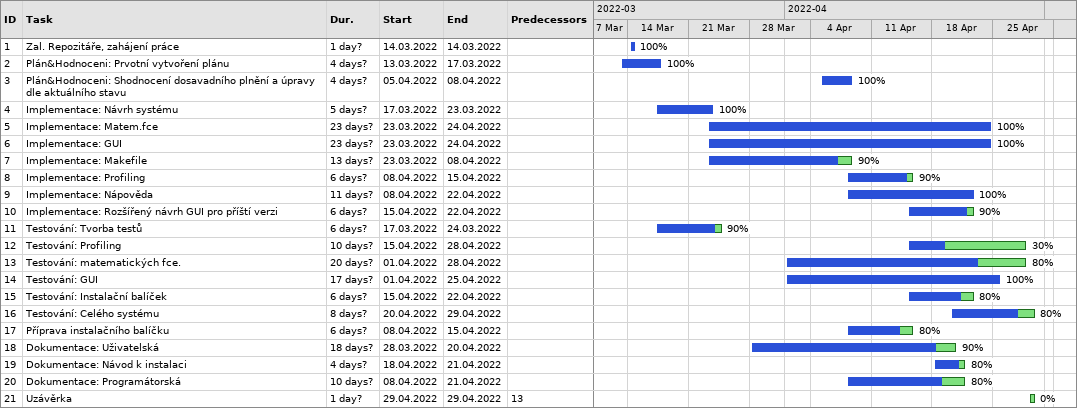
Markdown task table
| ID | Task | Duration | Start | Finish | Predecessors | % complete |
|---|---|---|---|---|---|---|
| 1 | Zal. Repozitáře, zahájení práce | 1d? | 2022-03-14 | 2022-03-14 |  | 100 |
| 2 | Plán&Hodnoceni: Prvotní vytvoření plánu | 4d? | 2022-03-13 | 2022-03-17 |  | 100 |
| 3 | Plán&Hodnoceni: Shodnocení dosavadního plnění a úpravy dle aktuálního stavu | 4d? | 2022-04-05 | 2022-04-08 |  | 100 |
| 4 | Implementace: Návrh systému | 5d? | 2022-03-17 | 2022-03-23 |  | 100 |
| 5 | Implementace: Matem.fce | 23d? | 2022-03-23 | 2022-04-24 |  | 100 |
| 6 | Implementace: GUI | 23d? | 2022-03-23 | 2022-04-24 |  | 100 |
| 7 | Implementace: Makefile | 13d? | 2022-03-23 | 2022-04-08 |  | 90 |
| 8 | Implementace: Profiling | 6d? | 2022-04-08 | 2022-04-15 |  | 90 |
| 9 | Implementace: Nápověda | 11d? | 2022-04-08 | 2022-04-22 |  | 100 |
| 10 | Implementace: Rozšířený návrh GUI pro příští verzi | 6d? | 2022-04-15 | 2022-04-22 |  | 90 |
| 11 | Testování: Tvorba testů | 6d? | 2022-03-17 | 2022-03-24 |  | 90 |
| 12 | Testování: Profiling | 10d? | 2022-04-15 | 2022-04-28 |  | 30 |
| 13 | Testování: matematických fce. | 20d? | 2022-04-01 | 2022-04-28 |  | 80 |
| 14 | Testování: GUI | 17d? | 2022-04-01 | 2022-04-25 |  | 100 |
| 15 | Testování: Instalační balíček | 6d? | 2022-04-15 | 2022-04-22 |  | 80 |
| 16 | Testování: Celého systému | 8d? | 2022-04-20 | 2022-04-29 |  | 80 |
| 17 | Příprava instalačního balíčku | 6d? | 2022-04-08 | 2022-04-15 |  | 80 |
| 18 | Dokumentace: Uživatelská | 18d? | 2022-03-28 | 2022-04-20 |  | 90 |
| 19 | Dokumentace: Návod k instalaci | 4d? | 2022-04-18 | 2022-04-21 |  | 80 |
| 20 | Dokumentace: Programátorská | 10d? | 2022-04-08 | 2022-04-21 |  | 80 |
| 21 | Uzávěrka | 1d? | 2022-04-29 | 2022-04-29 | 13 | 0 |
